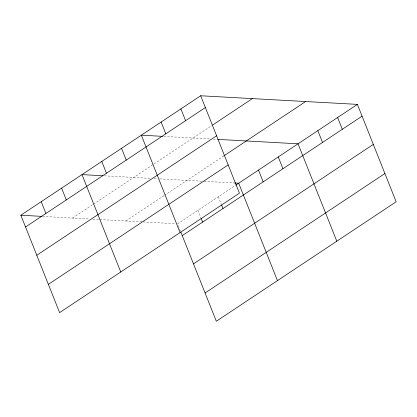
<?xml version="1.0" encoding="UTF-8"?>
<svg xmlns="http://www.w3.org/2000/svg" width="417" height="417" viewBox="0 0 417 417"><rect width="100%" height="100%" fill="white"/><g stroke="black" fill="none" stroke-linecap="round" stroke-linejoin="round"><path stroke-width="0.31" stroke-dasharray="2.08 1.56" d="M72.563 218.065L92.944 204.528M93.481 204.174L153.487 164.308M154.024 163.954L212.832 124.886M125.851 220.994L163.928 195.698M164.465 195.344L223.877 155.875M177.564 223.84L235.485 185.362M163.678 136.411L210.178 138.97M213.348 139.142L217.153 139.351M104.339 175.833L150.198 178.356M154.003 178.565L157.178 178.742M159.716 178.877L203.59 181.291M204.226 181.327L234.875 183.011M42.56 216.418L89.056 218.972M92.866 219.186L99.204 219.53M99.84 219.566L142.447 221.907M143.088 221.943L175.651 223.736M218.326 196.761L221.37 204.413M197.945 210.298L200.989 217.955M178.267 225.607L180.608 231.492"/><path stroke-width="0.63" d="M200.676 95.764L239.436 193.16L59.61 312.62L20.85 215.224L200.676 95.764L357.39 104.38L396.15 201.776L216.324 321.236L180.842 232.081M25.536 226.999L205.362 107.539M212.832 124.886L252.394 98.605M36.779 255.256L216.605 135.796M223.877 155.875L305.677 101.534M48.367 284.368L228.193 164.903M236.022 185.002L357.39 104.38M182.25 235.615L362.076 116.155M193.493 263.872L373.319 144.407M205.081 292.984L384.907 173.519M162.406 136.343L141.332 135.186L180.092 232.582M217.789 139.387L298.046 143.802L336.806 241.198M103.062 175.766L81.993 174.608L120.753 272.004M234.875 183.011L238.706 183.225L277.467 280.62M20.85 215.224L41.919 216.381M337.608 117.521L342.294 129.296M317.827 130.662L322.513 142.437M278.269 156.943L282.955 168.718M258.488 170.084L263.174 181.859M221.604 205.002L223.012 208.536M180.895 108.905L185.581 120.68M201.223 218.544L202.631 222.079M161.113 122.045L165.799 133.821M121.555 148.327L126.242 160.102M101.774 161.468L106.46 173.243M61.612 188.145L66.298 199.92M41.231 201.687L45.917 213.462"/></g></svg>
